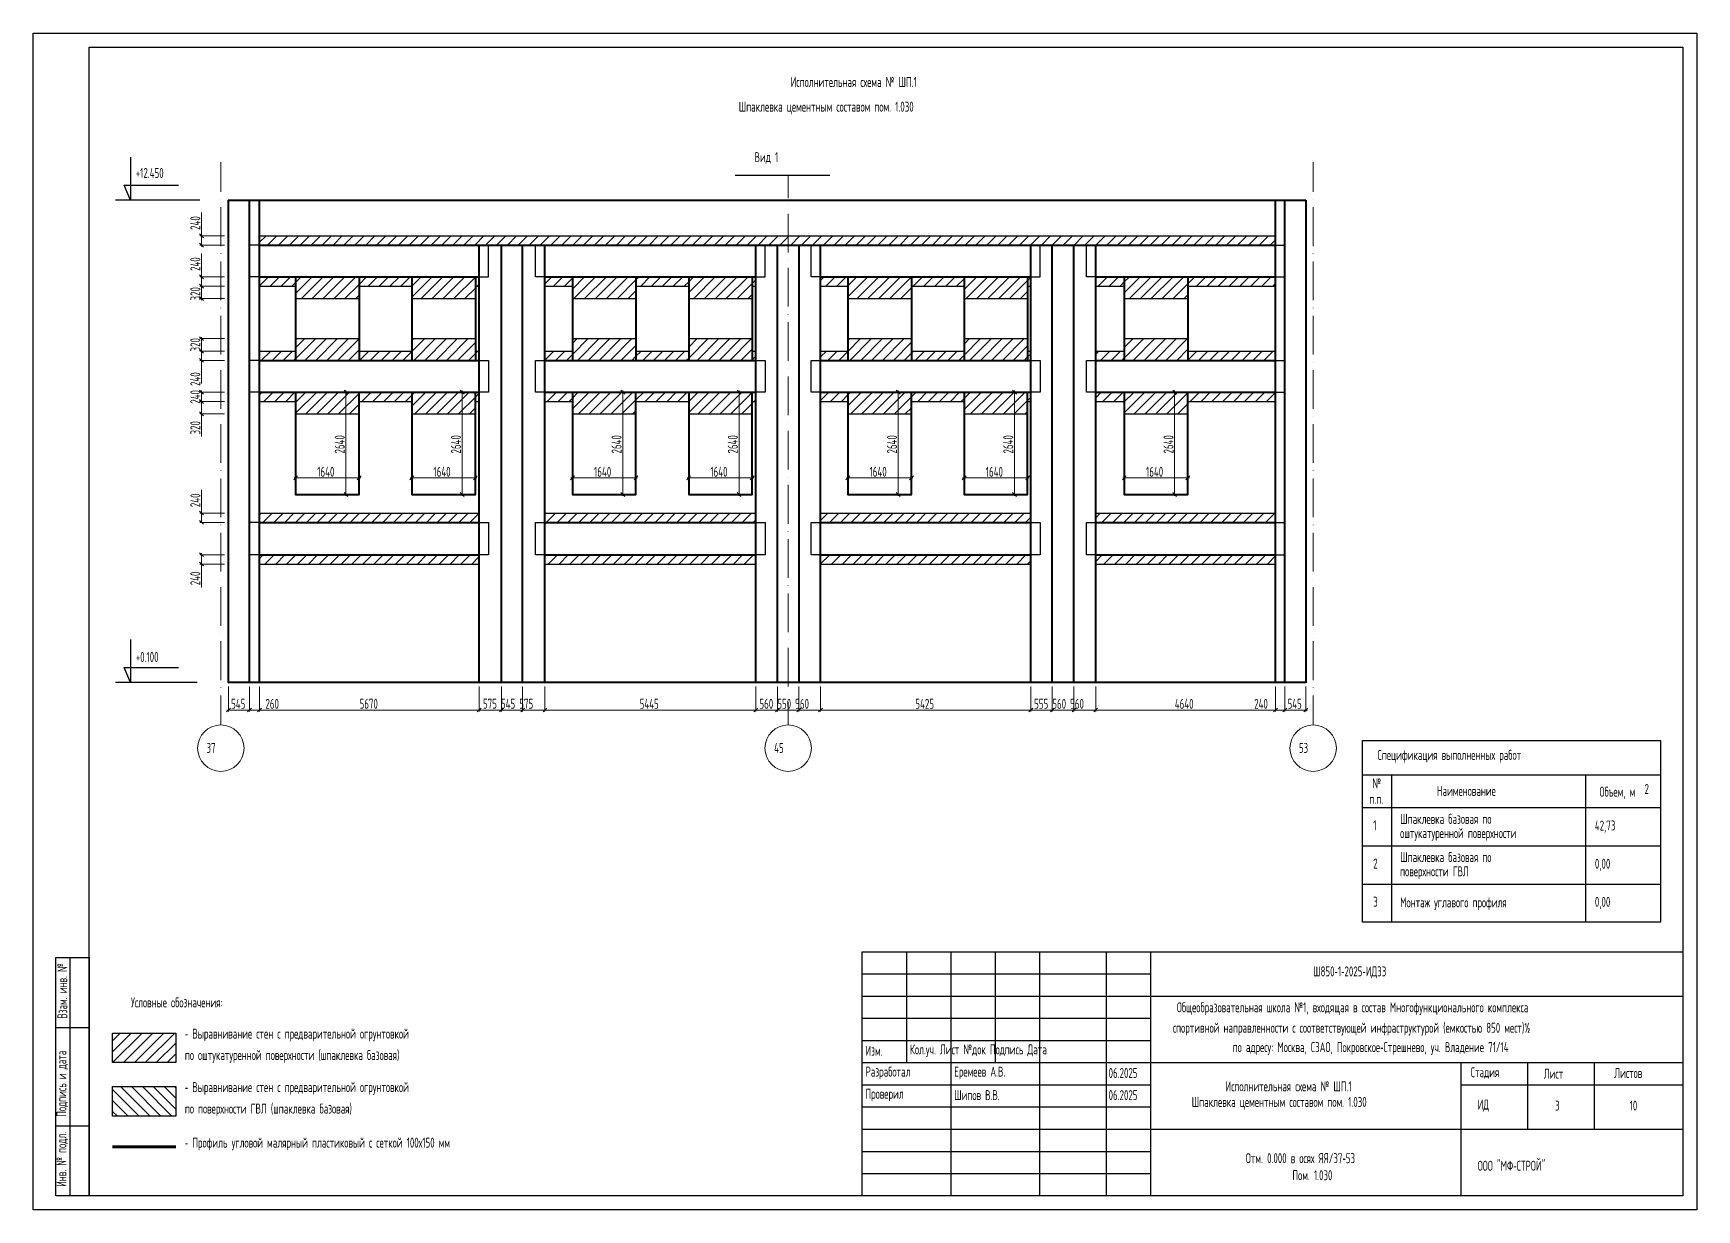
# Model space of a CAD drawing. Header units: millimetres. Extents: x 0 to 258, y 0 to 17.
# Drawn here: x 52.92 to 76.21, y 0.06 to 16.54 of the extents above; entities that cross this region are included whole.
import ezdxf

# ---------------------------------------------------------------- set-up
doc = ezdxf.new("R2010")
doc.units = ezdxf.units.MM
doc.layers.add('PDF _0', color=7, linetype='Continuous')
doc.layers.add('PDF _Текст', color=7, linetype='Continuous')
doc.layers.add('PDF _Оси-1', color=7, linetype='Continuous', true_color=0xaaaaaa)
doc.layers.add('PDF _Оси-3', color=7, linetype='Continuous', true_color=0x989898)
doc.styles.get("Standard").update_dxf_attribs({"font": 'ГОСТ тип А.ttf', "width": 0.8})

msp = doc.modelspace()

# ---------------------------------------------------------------- linework, layer by layer
at = {"layer": 'PDF _0', "lineweight": 25}
for points in [[(52.917, 16.536), (76.213, 16.536), (76.213, 0.064), (52.917, 0.064)], [(53.702, 16.34), (76.017, 16.34), (76.017, 0.26), (53.702, 0.26)], [(75.704, 4.09), (71.534, 4.09), (71.534, 6.635), (75.704, 6.635)], [(53.231, 3.593), (53.702, 3.593), (53.702, 0.26), (53.231, 0.26)], [(64.526, 3.676), (76.017, 3.676), (76.017, 0.26), (64.526, 0.26)], [(54.028, 2.536), (54.913, 2.536), (54.913, 2.123), (54.028, 2.123)], [(54.028, 1.787), (54.913, 1.787), (54.913, 1.374), (54.028, 1.374)]]:
    msp.add_lwpolyline(points, close=True, dxfattribs=at)
for points in [[(54.281, 14.802), (54.281, 14.199), (54.189, 14.41), (54.951, 14.41)], [(62.749, 14.549), (64.074, 14.549)], [(55.252, 14.199), (54.071, 14.199)], [(56.086, 13.57), (55.945, 13.57)], [(56.086, 13.7), (70.313, 13.7)], [(59.163, 13.125), (59.293, 13.125), (59.293, 13.57), (59.163, 13.57)], [(60.083, 13.125), (59.952, 13.125), (59.952, 13.57), (60.083, 13.57)], [(63.037, 13.125), (63.167, 13.125), (63.167, 13.57), (63.037, 13.57)], [(63.943, 13.125), (63.813, 13.125), (63.813, 13.57), (63.943, 13.57)], [(66.887, 13.125), (67.017, 13.125), (67.017, 13.57), (66.887, 13.57)], [(67.796, 13.125), (67.666, 13.125), (67.666, 13.57), (67.796, 13.57)], [(70.313, 13.57), (70.444, 13.57)], [(56.086, 13.125), (55.945, 13.125)], [(70.313, 13.125), (70.444, 13.125)], [(56.086, 12.995), (56.591, 12.995)], [(56.591, 12.821), (57.481, 12.821)], [(57.481, 12.995), (58.219, 12.995)], [(58.219, 12.821), (59.109, 12.821)], [(59.109, 12.995), (59.163, 12.995)], [(60.083, 12.995), (60.468, 12.995)], [(60.468, 12.821), (61.358, 12.821)], [(61.358, 12.995), (62.096, 12.995)], [(62.096, 12.821), (62.986, 12.821)], [(62.986, 12.995), (63.037, 12.995)], [(63.943, 12.995), (64.326, 12.995)], [(64.326, 12.821), (65.216, 12.821)], [(65.216, 12.995), (65.954, 12.995)], [(65.954, 12.821), (66.843, 12.821)], [(66.843, 12.995), (66.887, 12.995)], [(67.796, 12.995), (68.197, 12.995)], [(68.197, 12.821), (69.087, 12.821)], [(69.087, 12.995), (70.313, 12.995)], [(56.591, 12.26), (57.481, 12.26)], [(58.219, 12.26), (59.109, 12.26)], [(60.468, 12.26), (61.358, 12.26)], [(62.096, 12.26), (62.986, 12.26)], [(64.326, 12.26), (65.216, 12.26)], [(65.954, 12.26), (66.843, 12.26)], [(68.197, 12.26), (69.087, 12.26)], [(56.086, 11.956), (55.945, 11.956)], [(56.086, 12.086), (56.591, 12.086)], [(57.481, 12.086), (58.219, 12.086)], [(59.109, 12.086), (59.163, 12.086)], [(59.163, 11.956), (59.293, 11.956), (59.293, 11.511), (59.163, 11.511)], [(60.083, 11.511), (59.952, 11.511), (59.952, 11.956), (60.083, 11.956)], [(60.083, 12.086), (60.468, 12.086)], [(61.358, 12.086), (62.096, 12.086)], [(62.986, 12.086), (63.037, 12.086)], [(63.037, 11.956), (63.167, 11.956), (63.167, 11.511), (63.037, 11.511)], [(63.943, 11.511), (63.813, 11.511), (63.813, 11.956), (63.943, 11.956)], [(63.943, 12.086), (64.326, 12.086)], [(65.216, 12.086), (65.954, 12.086)], [(66.843, 12.086), (66.887, 12.086)], [(66.887, 11.956), (67.017, 11.956), (67.017, 11.511), (66.887, 11.511)], [(67.796, 11.511), (67.666, 11.511), (67.666, 11.956), (67.796, 11.956)], [(67.796, 12.086), (68.197, 12.086)], [(69.087, 12.086), (70.313, 12.086)], [(70.313, 11.956), (70.444, 11.956)], [(56.086, 11.511), (55.945, 11.511)], [(70.313, 11.511), (70.444, 11.511)], [(56.086, 11.381), (56.591, 11.381)], [(56.591, 11.207), (57.481, 11.207)], [(57.481, 11.381), (58.219, 11.381)], [(58.219, 11.207), (59.109, 11.207)], [(59.109, 11.381), (59.163, 11.381)], [(60.083, 11.381), (60.468, 11.381)], [(60.468, 11.207), (61.358, 11.207)], [(61.358, 11.381), (62.096, 11.381)], [(62.096, 11.207), (62.986, 11.207)], [(62.986, 11.381), (63.037, 11.381)], [(63.943, 11.381), (64.326, 11.381)], [(64.326, 11.207), (65.216, 11.207)], [(65.216, 11.381), (65.954, 11.381)], [(65.954, 11.207), (66.843, 11.207)], [(66.843, 11.381), (66.887, 11.381)], [(67.796, 11.381), (68.197, 11.381)], [(68.197, 11.207), (69.087, 11.207)], [(69.087, 11.381), (70.313, 11.381)], [(56.086, 9.818), (59.163, 9.818)], [(60.083, 9.818), (63.037, 9.818)], [(63.943, 9.818), (66.887, 9.818)], [(67.796, 9.818), (70.313, 9.818)], [(56.086, 9.688), (55.945, 9.688)], [(59.163, 9.688), (59.293, 9.688), (59.293, 9.235), (59.163, 9.235)], [(60.083, 9.235), (59.952, 9.235), (59.952, 9.688), (60.083, 9.688)], [(63.037, 9.688), (63.167, 9.688), (63.167, 9.235), (63.037, 9.235)], [(63.943, 9.235), (63.813, 9.235), (63.813, 9.688), (63.943, 9.688)], [(66.887, 9.688), (67.017, 9.688), (67.017, 9.235), (66.887, 9.235)], [(67.796, 9.235), (67.666, 9.235), (67.666, 9.688), (67.796, 9.688)], [(70.313, 9.688), (70.444, 9.688)], [(56.086, 9.235), (55.945, 9.235)], [(56.086, 9.104), (59.163, 9.104)], [(60.083, 9.104), (63.037, 9.104)], [(63.943, 9.104), (66.887, 9.104)], [(67.796, 9.104), (70.313, 9.104)], [(70.313, 9.235), (70.444, 9.235)], [(54.281, 8.047), (54.281, 7.444), (54.189, 7.654), (54.951, 7.654)], [(55.213, 7.444), (54.071, 7.444)], [(71.534, 6.154), (75.704, 6.154)], [(71.937, 6.154), (71.937, 4.09)], [(74.657, 6.154), (74.657, 4.09)], [(71.534, 5.694), (75.704, 5.694)], [(71.534, 5.159), (75.704, 5.159)], [(71.534, 4.624), (75.704, 4.624)], [(53.427, 3.593), (53.427, 0.26)], [(65.147, 3.676), (65.147, 2.123)], [(65.768, 3.676), (65.768, 0.26)], [(66.389, 3.676), (66.389, 2.123)], [(67.01, 3.676), (67.01, 0.26)], [(67.942, 3.676), (67.942, 0.26)], [(68.563, 3.676), (68.563, 0.26)], [(64.526, 3.366), (68.563, 3.366)], [(64.526, 3.055), (76.017, 3.055)], [(53.231, 2.613), (53.702, 2.613)], [(64.526, 2.744), (68.563, 2.744)], [(64.526, 2.434), (68.563, 2.434)], [(64.526, 2.123), (76.017, 2.123)], [(72.911, 2.123), (72.911, 0.26)], [(73.843, 2.123), (73.843, 1.192)], [(74.775, 2.123), (74.775, 1.192)], [(64.526, 1.813), (68.563, 1.813)], [(72.911, 1.813), (76.017, 1.813)], [(64.526, 1.502), (68.563, 1.502)], [(53.231, 1.24), (53.702, 1.24)], [(64.526, 1.192), (76.017, 1.192)], [(64.526, 0.881), (68.563, 0.881)], [(64.526, 0.57), (68.563, 0.57)]]:
    msp.add_lwpolyline(points, dxfattribs=at)
at = {"layer": 'PDF _0', "lineweight": 13}
for points in [[(55.274, 13.548), (55.274, 13.7), (55.274, 14.026)], [(55.301, 13.673), (55.247, 13.727)], [(55.247, 13.597), (55.301, 13.543)], [(55.595, 13.7), (55.252, 13.7)], [(55.595, 13.57), (55.252, 13.57)], [(55.274, 13.125), (55.274, 13.451)], [(55.301, 13.098), (55.247, 13.152)], [(55.595, 13.125), (55.252, 13.125)], [(55.274, 13.147), (55.274, 12.995)], [(55.247, 12.848), (55.301, 12.794)], [(55.595, 12.821), (55.252, 12.821)], [(55.274, 12.8), (55.274, 13.017)], [(55.301, 12.233), (55.247, 12.287)], [(55.595, 12.26), (55.252, 12.26)], [(55.274, 12.281), (55.274, 12.064)], [(55.247, 11.983), (55.301, 11.929)], [(55.595, 11.956), (55.252, 11.956)], [(55.274, 11.934), (55.274, 12.086)], [(55.274, 11.956), (55.274, 11.63)], [(55.301, 11.484), (55.247, 11.538)], [(55.595, 11.511), (55.252, 11.511)], [(55.274, 11.533), (55.274, 11.359)], [(57.323, 11.484), (57.269, 11.538)], [(57.427, 11.511), (57.274, 11.511)], [(57.296, 10.057), (57.296, 11.533)], [(58.951, 11.484), (58.897, 11.538)], [(59.054, 11.511), (58.902, 11.511)], [(58.924, 10.057), (58.924, 11.533)], [(61.2, 11.484), (61.146, 11.538)], [(61.303, 11.511), (61.151, 11.511)], [(61.173, 10.057), (61.173, 11.533)], [(62.828, 11.484), (62.774, 11.538)], [(62.931, 11.511), (62.779, 11.511)], [(62.801, 10.057), (62.801, 11.533)], [(65.058, 11.484), (65.004, 11.538)], [(65.161, 11.511), (65.009, 11.511)], [(65.031, 10.057), (65.031, 11.533)], [(66.686, 11.484), (66.632, 11.538)], [(66.789, 11.511), (66.637, 11.511)], [(66.659, 10.057), (66.659, 11.533)], [(68.929, 11.484), (68.875, 11.538)], [(69.033, 11.511), (68.881, 11.511)], [(68.902, 10.057), (68.902, 11.533)], [(55.247, 11.234), (55.301, 11.18)], [(55.595, 11.207), (55.252, 11.207)], [(55.274, 11.185), (55.274, 11.381)], [(55.274, 11.207), (55.274, 10.891)], [(56.618, 10.337), (56.564, 10.282)], [(56.569, 10.309), (57.503, 10.309)], [(56.591, 10.133), (56.591, 10.331)], [(57.454, 10.282), (57.508, 10.337)], [(57.481, 10.133), (57.481, 10.331)], [(58.246, 10.337), (58.192, 10.282)], [(58.197, 10.309), (59.13, 10.309)], [(58.219, 10.133), (58.219, 10.331)], [(59.082, 10.282), (59.136, 10.337)], [(59.109, 10.133), (59.109, 10.331)], [(60.495, 10.337), (60.441, 10.282)], [(60.446, 10.309), (61.379, 10.309)], [(60.468, 10.133), (60.468, 10.331)], [(61.331, 10.282), (61.385, 10.337)], [(61.358, 10.133), (61.358, 10.331)], [(62.123, 10.337), (62.069, 10.282)], [(62.074, 10.309), (63.007, 10.309)], [(62.096, 10.133), (62.096, 10.331)], [(62.958, 10.282), (63.013, 10.337)], [(62.986, 10.133), (62.986, 10.331)], [(64.353, 10.337), (64.299, 10.282)], [(64.304, 10.309), (65.237, 10.309)], [(64.326, 10.133), (64.326, 10.331)], [(65.189, 10.282), (65.243, 10.337)], [(65.216, 10.133), (65.216, 10.331)], [(65.981, 10.337), (65.926, 10.282)], [(65.932, 10.309), (66.865, 10.309)], [(65.954, 10.133), (65.954, 10.331)], [(66.816, 10.282), (66.871, 10.337)], [(66.843, 10.133), (66.843, 10.331)], [(68.224, 10.337), (68.17, 10.282)], [(68.176, 10.309), (69.109, 10.309)], [(68.197, 10.133), (68.197, 10.331)], [(69.06, 10.282), (69.114, 10.337)], [(69.087, 10.133), (69.087, 10.331)], [(55.274, 9.818), (55.274, 10.144)], [(57.269, 10.106), (57.323, 10.051)], [(57.427, 10.078), (57.274, 10.078)], [(58.897, 10.106), (58.951, 10.051)], [(59.054, 10.078), (58.902, 10.078)], [(61.146, 10.106), (61.2, 10.051)], [(61.303, 10.078), (61.151, 10.078)], [(62.774, 10.106), (62.828, 10.051)], [(62.931, 10.078), (62.779, 10.078)], [(65.004, 10.106), (65.058, 10.051)], [(65.161, 10.078), (65.009, 10.078)], [(66.632, 10.106), (66.686, 10.051)], [(66.789, 10.078), (66.637, 10.078)], [(68.875, 10.106), (68.929, 10.051)], [(69.033, 10.078), (68.881, 10.078)], [(55.301, 9.791), (55.247, 9.845)], [(55.595, 9.818), (55.252, 9.818)], [(55.274, 9.84), (55.274, 9.688)], [(55.247, 9.715), (55.301, 9.661)], [(55.595, 9.688), (55.252, 9.688)], [(55.301, 9.208), (55.247, 9.262)], [(55.247, 9.132), (55.301, 9.077)], [(55.595, 9.235), (55.252, 9.235)], [(55.595, 9.104), (55.252, 9.104)], [(55.274, 9.256), (55.274, 9.104), (55.274, 8.778)], [(55.65, 7.39), (55.65, 7.038)], [(70.739, 7.39), (70.739, 7.038)], [(55.677, 7.087), (55.622, 7.033)], [(55.628, 7.06), (55.967, 7.06)], [(55.924, 7.06), (56.086, 7.06), (56.402, 7.06)], [(56.065, 7.06), (59.185, 7.06)], [(59.141, 7.06), (59.497, 7.06)], [(59.453, 7.06), (59.792, 7.06)], [(59.749, 7.06), (60.104, 7.06)], [(60.061, 7.06), (63.059, 7.06)], [(63.015, 7.06), (63.363, 7.06)], [(63.319, 7.06), (63.661, 7.06)], [(63.618, 7.06), (63.965, 7.06)], [(63.922, 7.06), (66.909, 7.06)], [(66.865, 7.06), (67.21, 7.06)], [(67.166, 7.06), (67.514, 7.06)], [(67.47, 7.06), (67.817, 7.06)], [(67.774, 7.06), (70.335, 7.06)], [(70.313, 7.06), (69.987, 7.06)], [(70.292, 7.06), (70.444, 7.06)], [(70.422, 7.06), (70.761, 7.06)], [(70.712, 7.033), (70.767, 7.087)]]:
    msp.add_lwpolyline(points, dxfattribs=at)
at = {"layer": 'PDF _0', "lineweight": 40}
msp.add_lwpolyline([(70.739, 14.199), (70.739, 7.444), (55.65, 7.444), (55.65, 14.199)], close=True, dxfattribs=at)
for points in [[(55.945, 7.444), (55.945, 14.199)], [(56.086, 7.444), (56.086, 14.199)], [(70.313, 7.444), (70.313, 14.199)], [(70.444, 7.444), (70.444, 14.199)], [(56.086, 13.57), (70.313, 13.57)], [(59.163, 7.444), (59.163, 13.57)], [(59.475, 7.444), (59.475, 13.57)], [(59.771, 7.444), (59.771, 13.57)], [(60.083, 7.444), (60.083, 13.57)], [(63.037, 7.444), (63.037, 13.57)], [(63.639, 13.57), (63.639, 7.444), (63.341, 7.444), (63.341, 13.57)], [(63.943, 7.444), (63.943, 13.57)], [(66.887, 7.444), (66.887, 13.57)], [(67.188, 7.444), (67.188, 13.57)], [(67.492, 7.444), (67.492, 13.57)], [(67.796, 7.444), (67.796, 13.57)], [(56.086, 13.125), (59.163, 13.125)], [(56.591, 13.125), (56.591, 11.956)], [(57.481, 13.125), (57.481, 11.956)], [(58.219, 13.125), (58.219, 11.956)], [(59.109, 13.125), (59.109, 11.956)], [(60.083, 13.125), (63.037, 13.125)], [(60.468, 13.125), (60.468, 11.956)], [(61.358, 13.125), (61.358, 11.956)], [(62.096, 13.125), (62.096, 11.956)], [(62.986, 13.125), (62.986, 11.956)], [(63.943, 13.125), (66.887, 13.125)], [(64.326, 13.125), (64.326, 11.956)], [(65.216, 13.125), (65.216, 11.956)], [(65.954, 13.125), (65.954, 11.956)], [(66.843, 13.125), (66.843, 11.956)], [(67.796, 13.125), (70.313, 13.125)], [(68.197, 13.125), (68.197, 11.956)], [(69.087, 13.125), (69.087, 11.956)], [(56.086, 11.956), (59.163, 11.956)], [(60.083, 11.956), (63.037, 11.956)], [(63.943, 11.956), (66.887, 11.956)], [(67.796, 11.956), (70.313, 11.956)], [(56.086, 11.511), (59.163, 11.511)], [(56.591, 11.511), (56.591, 10.078), (57.481, 10.078), (57.481, 11.511)], [(58.219, 11.511), (58.219, 10.078), (59.109, 10.078), (59.109, 11.511)], [(60.083, 11.511), (63.037, 11.511)], [(60.468, 11.511), (60.468, 10.078), (61.358, 10.078), (61.358, 11.511)], [(62.096, 11.511), (62.096, 10.078), (62.986, 10.078), (62.986, 11.511)], [(63.943, 11.511), (66.887, 11.511)], [(64.326, 11.511), (64.326, 10.078), (65.216, 10.078), (65.216, 11.511)], [(65.954, 11.511), (65.954, 10.078), (66.843, 10.078), (66.843, 11.511)], [(67.796, 11.511), (70.313, 11.511)], [(68.197, 11.511), (68.197, 10.078), (69.087, 10.078), (69.087, 11.511)], [(56.086, 9.688), (59.163, 9.688)], [(60.083, 9.688), (63.037, 9.688)], [(63.943, 9.688), (66.887, 9.688)], [(67.796, 9.688), (70.313, 9.688)], [(56.086, 9.235), (59.163, 9.235)], [(60.083, 9.235), (63.037, 9.235)], [(63.943, 9.235), (66.887, 9.235)], [(67.796, 9.235), (70.313, 9.235)]]:
    msp.add_lwpolyline(points, dxfattribs=at)
at = {"layer": 'PDF _0', "color": 92, "lineweight": 30, "true_color": 0x00dd00}
for points in [[(56.086, 13.61), (56.177, 13.7)], [(56.199, 13.57), (56.33, 13.7)], [(56.352, 13.57), (56.482, 13.7)], [(56.505, 13.57), (56.635, 13.7)], [(56.657, 13.57), (56.788, 13.7)], [(56.81, 13.57), (56.94, 13.7)], [(56.963, 13.57), (57.093, 13.7)], [(57.115, 13.57), (57.245, 13.7)], [(57.268, 13.57), (57.398, 13.7)], [(57.42, 13.57), (57.551, 13.7)], [(57.573, 13.57), (57.703, 13.7)], [(57.726, 13.57), (57.856, 13.7)], [(57.878, 13.57), (58.008, 13.7)], [(58.031, 13.57), (58.161, 13.7)], [(58.183, 13.57), (58.314, 13.7)], [(58.336, 13.57), (58.466, 13.7)], [(58.489, 13.57), (58.619, 13.7)], [(58.641, 13.57), (58.771, 13.7)], [(58.794, 13.57), (58.924, 13.7)], [(58.946, 13.57), (59.077, 13.7)], [(59.099, 13.57), (59.229, 13.7)], [(59.252, 13.57), (59.382, 13.7)], [(59.404, 13.57), (59.535, 13.7)], [(59.557, 13.57), (59.687, 13.7)], [(59.71, 13.57), (59.84, 13.7)], [(59.862, 13.57), (59.992, 13.7)], [(60.015, 13.57), (60.145, 13.7)], [(60.167, 13.57), (60.298, 13.7)], [(60.32, 13.57), (60.45, 13.7)], [(60.473, 13.57), (60.603, 13.7)], [(60.625, 13.57), (60.755, 13.7)], [(60.778, 13.57), (60.908, 13.7)], [(60.93, 13.57), (61.061, 13.7)], [(61.083, 13.57), (61.213, 13.7)], [(61.236, 13.57), (61.366, 13.7)], [(61.388, 13.57), (61.518, 13.7)], [(61.541, 13.57), (61.671, 13.7)], [(61.693, 13.57), (61.824, 13.7)], [(61.846, 13.57), (61.976, 13.7)], [(61.999, 13.57), (62.129, 13.7)], [(62.151, 13.57), (62.281, 13.7)], [(62.304, 13.57), (62.434, 13.7)], [(62.456, 13.57), (62.587, 13.7)], [(62.609, 13.57), (62.739, 13.7)], [(62.762, 13.57), (62.892, 13.7)], [(62.914, 13.57), (63.045, 13.7)], [(63.067, 13.57), (63.197, 13.7)], [(63.22, 13.57), (63.35, 13.7)], [(63.372, 13.57), (63.489, 13.687), (63.502, 13.7)], [(63.525, 13.57), (63.655, 13.7)], [(63.677, 13.57), (63.808, 13.7)], [(63.83, 13.57), (63.96, 13.7)], [(63.983, 13.57), (64.113, 13.7)], [(64.135, 13.57), (64.265, 13.7)], [(64.288, 13.57), (64.418, 13.7)], [(64.44, 13.57), (64.571, 13.7)], [(64.593, 13.57), (64.723, 13.7)], [(64.746, 13.57), (64.876, 13.7)], [(64.898, 13.57), (65.028, 13.7)], [(65.051, 13.57), (65.181, 13.7)], [(65.203, 13.57), (65.334, 13.7)], [(65.356, 13.57), (65.486, 13.7)], [(65.509, 13.57), (65.639, 13.7)], [(65.661, 13.57), (65.792, 13.7)], [(65.814, 13.57), (65.944, 13.7)], [(65.967, 13.57), (66.097, 13.7)], [(66.119, 13.57), (66.249, 13.7)], [(66.272, 13.57), (66.402, 13.7)], [(66.424, 13.57), (66.555, 13.7)], [(66.577, 13.57), (66.707, 13.7)], [(66.73, 13.57), (66.86, 13.7)], [(66.882, 13.57), (67.012, 13.7)], [(67.035, 13.57), (67.165, 13.7)], [(67.187, 13.57), (67.318, 13.7)], [(67.34, 13.57), (67.47, 13.7)], [(67.493, 13.57), (67.623, 13.7)], [(67.645, 13.57), (67.775, 13.7)], [(67.798, 13.57), (67.928, 13.7)], [(67.95, 13.57), (68.081, 13.7)], [(68.103, 13.57), (68.233, 13.7)], [(68.256, 13.57), (68.386, 13.7)], [(68.408, 13.57), (68.538, 13.7)], [(68.561, 13.57), (68.691, 13.7)], [(68.713, 13.57), (68.844, 13.7)], [(68.866, 13.57), (68.996, 13.7)], [(69.019, 13.57), (69.149, 13.7)], [(69.171, 13.57), (69.302, 13.7)], [(69.324, 13.57), (69.454, 13.7)], [(69.477, 13.57), (69.607, 13.7)], [(69.629, 13.57), (69.759, 13.7)], [(69.782, 13.57), (69.912, 13.7)], [(69.934, 13.57), (70.065, 13.7)], [(70.087, 13.57), (70.217, 13.7)], [(70.24, 13.57), (70.313, 13.644)], [(56.086, 12.999), (56.212, 13.125)], [(56.235, 12.995), (56.365, 13.125)], [(56.387, 12.995), (56.518, 13.125)], [(56.54, 12.995), (56.591, 13.046), (56.67, 13.125)], [(56.591, 12.893), (56.823, 13.125)], [(56.672, 12.821), (56.975, 13.125)], [(56.824, 12.821), (57.128, 13.125)], [(56.977, 12.821), (57.281, 13.125)], [(57.129, 12.821), (57.433, 13.125)], [(57.282, 12.821), (57.481, 13.02), (57.586, 13.125)], [(57.608, 12.995), (57.738, 13.125)], [(57.761, 12.995), (57.891, 13.125)], [(57.913, 12.995), (58.044, 13.125)], [(58.066, 12.995), (58.196, 13.125)], [(58.219, 12.995), (58.219, 12.995), (58.349, 13.125)], [(58.219, 12.842), (58.502, 13.125)], [(58.35, 12.821), (58.654, 13.125)], [(58.503, 12.821), (58.807, 13.125)], [(58.656, 12.821), (58.959, 13.125)], [(58.808, 12.821), (59.109, 13.122), (59.112, 13.125)], [(60.083, 13.028), (60.18, 13.125)], [(60.203, 12.995), (60.333, 13.125)], [(60.355, 12.995), (60.468, 13.108), (60.485, 13.125)], [(60.468, 12.955), (60.638, 13.125)], [(60.487, 12.821), (60.791, 13.125)], [(60.639, 12.821), (60.943, 13.125)], [(60.792, 12.821), (61.096, 13.125)], [(60.945, 12.821), (61.249, 13.125)], [(61.097, 12.821), (61.358, 13.082), (61.401, 13.125)], [(61.424, 12.995), (61.554, 13.125)], [(61.576, 12.995), (61.706, 13.125)], [(61.729, 12.995), (61.859, 13.125)], [(61.881, 12.995), (62.012, 13.125)], [(62.034, 12.995), (62.096, 13.057), (62.164, 13.125)], [(62.096, 12.904), (62.317, 13.125)], [(62.166, 12.821), (62.469, 13.125)], [(62.318, 12.821), (62.622, 13.125)], [(62.471, 12.821), (62.775, 13.125)], [(62.623, 12.821), (62.927, 13.125)], [(62.776, 12.821), (62.986, 13.031), (63.037, 13.082)], [(63.943, 13.073), (63.995, 13.125)], [(64.018, 12.995), (64.148, 13.125)], [(64.17, 12.995), (64.301, 13.125)], [(64.323, 12.995), (64.326, 12.998), (64.453, 13.125)], [(64.326, 12.845), (64.606, 13.125)], [(64.455, 12.821), (64.759, 13.125)], [(64.607, 12.821), (64.911, 13.125)], [(64.76, 12.821), (65.064, 13.125)], [(64.913, 12.821), (65.216, 13.124), (65.216, 13.125)], [(65.239, 12.995), (65.369, 13.125)], [(65.391, 12.995), (65.522, 13.125)], [(65.544, 12.995), (65.674, 13.125)], [(65.697, 12.995), (65.827, 13.125)], [(65.849, 12.995), (65.954, 13.099), (65.979, 13.125)], [(65.954, 12.947), (66.132, 13.125)], [(65.981, 12.821), (66.285, 13.125)], [(66.133, 12.821), (66.437, 13.125)], [(66.286, 12.821), (66.59, 13.125)], [(66.439, 12.821), (66.742, 13.125)], [(66.591, 12.821), (66.843, 13.074), (66.887, 13.117)], [(67.796, 13.11), (67.811, 13.125)], [(67.833, 12.995), (67.963, 13.125)], [(67.986, 12.995), (68.116, 13.125)], [(68.138, 12.995), (68.197, 13.054), (68.269, 13.125)], [(68.197, 12.901), (68.421, 13.125)], [(68.27, 12.821), (68.574, 13.125)], [(68.423, 12.821), (68.726, 13.125)], [(68.575, 12.821), (68.879, 13.125)], [(68.728, 12.821), (69.032, 13.125)], [(68.88, 12.821), (69.087, 13.028), (69.184, 13.125)], [(69.207, 12.995), (69.337, 13.125)], [(69.359, 12.995), (69.489, 13.125)], [(69.512, 12.995), (69.642, 13.125)], [(69.664, 12.995), (69.795, 13.125)], [(69.817, 12.995), (69.947, 13.125)], [(69.97, 12.995), (70.1, 13.125)], [(70.122, 12.995), (70.252, 13.125)], [(57.435, 12.821), (57.481, 12.867)], [(58.961, 12.821), (59.109, 12.969)], [(59.134, 12.995), (59.163, 13.023)], [(61.25, 12.821), (61.358, 12.929)], [(62.929, 12.821), (62.986, 12.878)], [(65.065, 12.821), (65.216, 12.972)], [(66.744, 12.821), (66.843, 12.921)], [(69.033, 12.821), (69.087, 12.875)], [(70.275, 12.995), (70.313, 13.033)], [(56.569, 11.956), (56.591, 11.978), (56.873, 12.26)], [(56.591, 12.13), (56.72, 12.26)], [(56.722, 11.956), (57.026, 12.26)], [(56.874, 11.956), (57.178, 12.26)], [(57.027, 11.956), (57.331, 12.26)], [(57.18, 11.956), (57.481, 12.257)], [(58.095, 11.956), (58.219, 12.079), (58.399, 12.26)], [(58.219, 12.232), (58.247, 12.26)], [(58.248, 11.956), (58.552, 12.26)], [(58.4, 11.956), (58.704, 12.26)], [(58.553, 11.956), (58.857, 12.26)], [(58.706, 11.956), (59.01, 12.26)], [(58.858, 11.956), (59.109, 12.206)], [(60.384, 11.956), (60.468, 12.039), (60.688, 12.26)], [(60.468, 12.192), (60.536, 12.26)], [(60.537, 11.956), (60.841, 12.26)], [(60.69, 11.956), (60.993, 12.26)], [(60.842, 11.956), (61.146, 12.26)], [(60.995, 11.956), (61.299, 12.26)], [(61.147, 11.956), (61.358, 12.166)], [(62.063, 11.956), (62.096, 11.988), (62.367, 12.26)], [(62.096, 12.141), (62.214, 12.26)], [(62.216, 11.956), (62.52, 12.26)], [(62.368, 11.956), (62.672, 12.26)], [(62.521, 11.956), (62.825, 12.26)], [(62.674, 11.956), (62.977, 12.26)], [(62.826, 11.956), (62.986, 12.115)], [(64.2, 11.956), (64.326, 12.082), (64.504, 12.26)], [(64.326, 12.235), (64.351, 12.26)], [(64.352, 11.956), (64.656, 12.26)], [(64.505, 11.956), (64.809, 12.26)], [(64.657, 11.956), (64.961, 12.26)], [(64.81, 11.956), (65.114, 12.26)], [(64.963, 11.956), (65.216, 12.209)], [(65.878, 11.956), (65.954, 12.031), (66.182, 12.26)], [(65.954, 12.184), (66.03, 12.26)], [(66.031, 11.956), (66.335, 12.26)], [(66.184, 11.956), (66.487, 12.26)], [(66.336, 11.956), (66.64, 12.26)], [(66.489, 11.956), (66.793, 12.26)], [(66.641, 11.956), (66.843, 12.158)], [(68.168, 11.956), (68.197, 11.986), (68.471, 12.26)], [(68.197, 12.138), (68.319, 12.26)], [(68.32, 11.956), (68.624, 12.26)], [(68.473, 11.956), (68.777, 12.26)], [(68.625, 11.956), (68.929, 12.26)], [(68.778, 11.956), (69.082, 12.26)], [(56.086, 12.083), (56.089, 12.086)], [(56.111, 11.956), (56.242, 12.086)], [(56.264, 11.956), (56.394, 12.086)], [(56.417, 11.956), (56.547, 12.086)], [(57.332, 11.956), (57.481, 12.104)], [(57.485, 11.956), (57.615, 12.086)], [(57.637, 11.956), (57.768, 12.086)], [(57.79, 11.956), (57.92, 12.086)], [(57.943, 11.956), (58.073, 12.086)], [(59.011, 11.956), (59.109, 12.054), (59.141, 12.086)], [(60.083, 11.959), (60.209, 12.086)], [(60.232, 11.956), (60.362, 12.086)], [(61.3, 11.956), (61.358, 12.013), (61.43, 12.086)], [(61.453, 11.956), (61.583, 12.086)], [(61.605, 11.956), (61.736, 12.086)], [(61.758, 11.956), (61.888, 12.086)], [(61.911, 11.956), (62.041, 12.086)], [(62.979, 11.956), (62.986, 11.963), (63.037, 12.014)], [(63.943, 12.005), (64.025, 12.086)], [(64.047, 11.956), (64.177, 12.086)], [(65.115, 11.956), (65.216, 12.056), (65.246, 12.086)], [(65.268, 11.956), (65.398, 12.086)], [(65.421, 11.956), (65.551, 12.086)], [(65.573, 11.956), (65.703, 12.086)], [(65.726, 11.956), (65.856, 12.086)], [(66.794, 11.956), (66.843, 12.005), (66.887, 12.049)], [(67.796, 12.042), (67.84, 12.086)], [(67.862, 11.956), (67.993, 12.086)], [(68.015, 11.956), (68.145, 12.086)], [(68.931, 11.956), (69.087, 12.112)], [(69.083, 11.956), (69.087, 11.96), (69.213, 12.086)], [(69.236, 11.956), (69.366, 12.086)], [(69.388, 11.956), (69.519, 12.086)], [(69.541, 11.956), (69.671, 12.086)], [(69.694, 11.956), (69.824, 12.086)], [(69.846, 11.956), (69.976, 12.086)], [(69.999, 11.956), (70.129, 12.086)], [(70.151, 11.956), (70.282, 12.086)], [(70.304, 11.956), (70.313, 11.965)], [(56.086, 11.473), (56.124, 11.511)], [(56.147, 11.381), (56.277, 11.511)], [(56.299, 11.381), (56.429, 11.511)], [(56.452, 11.381), (56.582, 11.511)], [(56.591, 11.367), (56.735, 11.511)], [(56.591, 11.215), (56.887, 11.511)], [(56.736, 11.207), (57.04, 11.511)], [(56.889, 11.207), (57.193, 11.511)], [(57.041, 11.207), (57.345, 11.511)], [(57.194, 11.207), (57.481, 11.494), (57.498, 11.511)], [(57.52, 11.381), (57.65, 11.511)], [(57.673, 11.381), (57.803, 11.511)], [(57.825, 11.381), (57.956, 11.511)], [(57.978, 11.381), (58.108, 11.511)], [(58.131, 11.381), (58.219, 11.469), (58.261, 11.511)], [(58.219, 11.316), (58.413, 11.511)], [(58.262, 11.207), (58.566, 11.511)], [(58.415, 11.207), (58.719, 11.511)], [(58.567, 11.207), (58.871, 11.511)], [(58.72, 11.207), (59.024, 11.511)], [(58.873, 11.207), (59.109, 11.443), (59.163, 11.497)], [(60.083, 11.501), (60.092, 11.511)], [(60.114, 11.381), (60.245, 11.511)], [(60.267, 11.381), (60.397, 11.511)], [(60.42, 11.381), (60.468, 11.429), (60.55, 11.511)], [(60.468, 11.276), (60.703, 11.511)], [(60.551, 11.207), (60.855, 11.511)], [(60.704, 11.207), (61.008, 11.511)], [(60.856, 11.207), (61.16, 11.511)], [(61.009, 11.207), (61.313, 11.511)], [(61.162, 11.207), (61.358, 11.403), (61.466, 11.511)], [(61.488, 11.381), (61.618, 11.511)], [(61.641, 11.381), (61.771, 11.511)], [(61.793, 11.381), (61.923, 11.511)], [(61.946, 11.381), (62.076, 11.511)], [(62.096, 11.378), (62.229, 11.511)], [(62.096, 11.225), (62.381, 11.511)], [(62.23, 11.207), (62.534, 11.511)], [(62.383, 11.207), (62.686, 11.511)], [(62.535, 11.207), (62.839, 11.511)], [(62.688, 11.207), (62.986, 11.505), (62.992, 11.511)], [(63.943, 11.394), (64.06, 11.511)], [(64.082, 11.381), (64.213, 11.511)], [(64.235, 11.381), (64.326, 11.472), (64.365, 11.511)], [(64.326, 11.319), (64.518, 11.511)], [(64.367, 11.207), (64.67, 11.511)], [(64.519, 11.207), (64.823, 11.511)], [(64.672, 11.207), (64.976, 11.511)], [(64.824, 11.207), (65.128, 11.511)], [(64.977, 11.207), (65.216, 11.446), (65.281, 11.511)], [(65.303, 11.381), (65.433, 11.511)], [(65.456, 11.381), (65.586, 11.511)], [(65.608, 11.381), (65.739, 11.511)], [(65.761, 11.381), (65.891, 11.511)], [(65.914, 11.381), (65.954, 11.421), (66.044, 11.511)], [(65.954, 11.268), (66.196, 11.511)], [(66.045, 11.207), (66.349, 11.511)], [(66.198, 11.207), (66.502, 11.511)], [(66.35, 11.207), (66.654, 11.511)], [(66.503, 11.207), (66.807, 11.511)], [(66.656, 11.207), (66.843, 11.395), (66.887, 11.438)], [(67.796, 11.431), (67.875, 11.511)], [(67.898, 11.381), (68.028, 11.511)], [(68.05, 11.381), (68.18, 11.511)], [(68.197, 11.375), (68.333, 11.511)], [(68.197, 11.223), (68.486, 11.511)], [(68.334, 11.207), (68.638, 11.511)], [(68.487, 11.207), (68.791, 11.511)], [(68.64, 11.207), (68.943, 11.511)], [(68.792, 11.207), (69.087, 11.502), (69.096, 11.511)], [(69.118, 11.381), (69.249, 11.511)], [(69.271, 11.381), (69.401, 11.511)], [(69.424, 11.381), (69.554, 11.511)], [(69.576, 11.381), (69.707, 11.511)], [(69.729, 11.381), (69.859, 11.511)], [(69.881, 11.381), (70.012, 11.511)], [(70.034, 11.381), (70.164, 11.511)], [(70.187, 11.381), (70.313, 11.507)], [(57.346, 11.207), (57.481, 11.341)], [(59.025, 11.207), (59.109, 11.29)], [(61.314, 11.207), (61.358, 11.25)], [(62.84, 11.207), (62.986, 11.352)], [(63.014, 11.381), (63.037, 11.404)], [(65.13, 11.207), (65.216, 11.293)], [(66.808, 11.207), (66.843, 11.242)], [(68.945, 11.207), (69.087, 11.349)], [(56.086, 9.794), (56.11, 9.818)], [(56.132, 9.688), (56.263, 9.818)], [(56.285, 9.688), (56.415, 9.818)], [(56.438, 9.688), (56.568, 9.818)], [(56.59, 9.688), (56.72, 9.818)], [(56.743, 9.688), (56.873, 9.818)], [(56.895, 9.688), (57.026, 9.818)], [(57.048, 9.688), (57.178, 9.818)], [(57.201, 9.688), (57.331, 9.818)], [(57.353, 9.688), (57.484, 9.818)], [(57.506, 9.688), (57.636, 9.818)], [(57.658, 9.688), (57.789, 9.818)], [(57.811, 9.688), (57.941, 9.818)], [(57.964, 9.688), (58.094, 9.818)], [(58.116, 9.688), (58.247, 9.818)], [(58.269, 9.688), (58.399, 9.818)], [(58.422, 9.688), (58.552, 9.818)], [(58.574, 9.688), (58.704, 9.818)], [(58.727, 9.688), (58.857, 9.818)], [(58.879, 9.688), (59.01, 9.818)], [(59.032, 9.688), (59.162, 9.818)], [(60.1, 9.688), (60.23, 9.818)], [(60.253, 9.688), (60.383, 9.818)], [(60.405, 9.688), (60.536, 9.818)], [(60.558, 9.688), (60.688, 9.818)], [(60.711, 9.688), (60.841, 9.818)], [(60.863, 9.688), (60.994, 9.818)], [(61.016, 9.688), (61.146, 9.818)], [(61.169, 9.688), (61.299, 9.818)], [(61.321, 9.688), (61.451, 9.818)], [(61.474, 9.688), (61.604, 9.818)], [(61.626, 9.688), (61.757, 9.818)], [(61.779, 9.688), (61.909, 9.818)], [(61.932, 9.688), (62.062, 9.818)], [(62.084, 9.688), (62.214, 9.818)], [(62.237, 9.688), (62.367, 9.818)], [(62.389, 9.688), (62.52, 9.818)], [(62.542, 9.688), (62.672, 9.818)], [(62.695, 9.688), (62.825, 9.818)], [(62.847, 9.688), (62.977, 9.818)], [(63.943, 9.715), (64.046, 9.818)], [(64.068, 9.688), (64.198, 9.818)], [(64.221, 9.688), (64.351, 9.818)], [(64.373, 9.688), (64.504, 9.818)], [(64.526, 9.688), (64.656, 9.818)], [(64.679, 9.688), (64.809, 9.818)], [(64.831, 9.688), (64.961, 9.818)], [(64.984, 9.688), (65.114, 9.818)], [(65.136, 9.688), (65.267, 9.818)], [(65.289, 9.688), (65.419, 9.818)], [(65.442, 9.688), (65.572, 9.818)], [(65.594, 9.688), (65.724, 9.818)], [(65.747, 9.688), (65.877, 9.818)], [(65.899, 9.688), (66.03, 9.818)], [(66.052, 9.688), (66.182, 9.818)], [(66.205, 9.688), (66.335, 9.818)], [(66.357, 9.688), (66.487, 9.818)], [(66.51, 9.688), (66.64, 9.818)], [(66.662, 9.688), (66.793, 9.818)], [(67.796, 9.753), (67.861, 9.818)], [(67.883, 9.688), (68.014, 9.818)], [(68.036, 9.688), (68.166, 9.818)], [(68.189, 9.688), (68.319, 9.818)], [(68.341, 9.688), (68.471, 9.818)], [(68.494, 9.688), (68.624, 9.818)], [(68.646, 9.688), (68.777, 9.818)], [(68.799, 9.688), (68.929, 9.818)], [(68.952, 9.688), (69.082, 9.818)], [(69.104, 9.688), (69.234, 9.818)], [(69.257, 9.688), (69.387, 9.818)], [(69.409, 9.688), (69.54, 9.818)], [(69.562, 9.688), (69.692, 9.818)], [(69.715, 9.688), (69.845, 9.818)], [(69.867, 9.688), (69.998, 9.818)], [(70.02, 9.688), (70.15, 9.818)], [(70.172, 9.688), (70.303, 9.818)], [(63, 9.688), (63.037, 9.725)], [(66.815, 9.688), (66.887, 9.76)], [(56.086, 9.184), (56.137, 9.235)], [(56.16, 9.104), (56.29, 9.235)], [(56.312, 9.104), (56.442, 9.235)], [(56.465, 9.104), (56.595, 9.235)], [(56.617, 9.104), (56.748, 9.235)], [(56.77, 9.104), (56.9, 9.235)], [(56.923, 9.104), (57.053, 9.235)], [(57.075, 9.104), (57.205, 9.235)], [(57.228, 9.104), (57.358, 9.235)], [(57.38, 9.104), (57.511, 9.235)], [(57.533, 9.104), (57.663, 9.235)], [(57.686, 9.104), (57.816, 9.235)], [(57.838, 9.104), (57.968, 9.235)], [(57.991, 9.104), (58.121, 9.235)], [(58.143, 9.104), (58.274, 9.235)], [(58.296, 9.104), (58.426, 9.235)], [(58.449, 9.104), (58.579, 9.235)], [(58.601, 9.104), (58.732, 9.235)], [(58.754, 9.104), (58.884, 9.235)], [(58.907, 9.104), (59.037, 9.235)], [(59.059, 9.104), (59.163, 9.208)], [(60.083, 9.212), (60.105, 9.235)], [(60.127, 9.104), (60.258, 9.235)], [(60.28, 9.104), (60.41, 9.235)], [(60.433, 9.104), (60.563, 9.235)], [(60.585, 9.104), (60.715, 9.235)], [(60.738, 9.104), (60.868, 9.235)], [(60.89, 9.104), (61.021, 9.235)], [(61.043, 9.104), (61.173, 9.235)], [(61.196, 9.104), (61.326, 9.235)], [(61.348, 9.104), (61.478, 9.235)], [(61.501, 9.104), (61.631, 9.235)], [(61.653, 9.104), (61.784, 9.235)], [(61.806, 9.104), (61.936, 9.235)], [(61.959, 9.104), (62.089, 9.235)], [(62.111, 9.104), (62.242, 9.235)], [(62.264, 9.104), (62.394, 9.235)], [(62.417, 9.104), (62.547, 9.235)], [(62.569, 9.104), (62.699, 9.235)], [(62.722, 9.104), (62.852, 9.235)], [(62.874, 9.104), (63.005, 9.235)], [(63.027, 9.104), (63.037, 9.115)], [(63.943, 9.105), (64.073, 9.235)], [(64.095, 9.104), (64.225, 9.235)], [(64.248, 9.104), (64.378, 9.235)], [(64.4, 9.104), (64.531, 9.235)], [(64.553, 9.104), (64.683, 9.235)], [(64.706, 9.104), (64.836, 9.235)], [(64.858, 9.104), (64.989, 9.235)], [(65.011, 9.104), (65.141, 9.235)], [(65.164, 9.104), (65.294, 9.235)], [(65.316, 9.104), (65.446, 9.235)], [(65.469, 9.104), (65.599, 9.235)], [(65.621, 9.104), (65.752, 9.235)], [(65.774, 9.104), (65.904, 9.235)], [(65.927, 9.104), (66.057, 9.235)], [(66.079, 9.104), (66.209, 9.235)], [(66.232, 9.104), (66.362, 9.235)], [(66.384, 9.104), (66.515, 9.235)], [(66.537, 9.104), (66.667, 9.235)], [(66.69, 9.104), (66.82, 9.235)], [(66.842, 9.104), (66.887, 9.149)], [(67.796, 9.142), (67.888, 9.235)], [(67.91, 9.104), (68.041, 9.235)], [(68.063, 9.104), (68.193, 9.235)], [(68.216, 9.104), (68.346, 9.235)], [(68.368, 9.104), (68.499, 9.235)], [(68.521, 9.104), (68.651, 9.235)], [(68.674, 9.104), (68.804, 9.235)], [(68.826, 9.104), (68.956, 9.235)], [(68.979, 9.104), (69.109, 9.235)], [(69.131, 9.104), (69.262, 9.235)], [(69.284, 9.104), (69.414, 9.235)], [(69.437, 9.104), (69.567, 9.235)], [(69.589, 9.104), (69.719, 9.235)], [(69.742, 9.104), (69.872, 9.235)], [(69.894, 9.104), (70.025, 9.235)], [(70.047, 9.104), (70.177, 9.235)], [(70.2, 9.104), (70.313, 9.218)], [(54.028, 2.428), (54.136, 2.536)], [(54.028, 2.276), (54.288, 2.536)], [(54.028, 2.123), (54.441, 2.536)], [(54.181, 2.123), (54.593, 2.536)], [(54.333, 2.123), (54.746, 2.536)], [(54.486, 2.123), (54.899, 2.536)], [(54.638, 2.123), (54.913, 2.398)], [(54.791, 2.123), (54.913, 2.245)]]:
    msp.add_lwpolyline(points, dxfattribs=at)
at = {"layer": 'PDF _0', "lineweight": 13}
for points in [[(55.301, 12.968), (55.247, 13.022)], [(55.252, 12.995), (55.595, 12.995)], [(55.247, 12.113), (55.301, 12.059)], [(55.252, 12.086), (55.595, 12.086)], [(55.301, 11.354), (55.247, 11.408)], [(55.252, 11.381), (55.595, 11.381)], [(55.945, 7.038), (55.945, 7.39)], [(56.086, 7.038), (56.086, 7.39)], [(59.163, 7.038), (59.163, 7.39)], [(59.475, 7.038), (59.475, 7.39)], [(59.771, 7.038), (59.771, 7.39)], [(60.083, 7.038), (60.083, 7.39)], [(63.037, 7.038), (63.037, 7.39)], [(63.341, 7.038), (63.341, 7.39)], [(63.639, 7.038), (63.639, 7.39)], [(63.943, 7.038), (63.943, 7.39)], [(66.887, 7.038), (66.887, 7.39)], [(67.188, 7.038), (67.188, 7.39)], [(67.492, 7.038), (67.492, 7.39)], [(67.796, 7.038), (67.796, 7.39)], [(70.313, 7.038), (70.313, 7.39)], [(70.444, 7.038), (70.444, 7.39)], [(55.918, 7.033), (55.972, 7.087)], [(56.059, 7.033), (56.113, 7.087)], [(59.136, 7.033), (59.19, 7.087)], [(59.448, 7.033), (59.502, 7.087)], [(59.744, 7.033), (59.798, 7.087)], [(60.056, 7.033), (60.11, 7.087)], [(63.01, 7.033), (63.064, 7.087)], [(63.314, 7.033), (63.368, 7.087)], [(63.612, 7.033), (63.667, 7.087)], [(63.916, 7.033), (63.97, 7.087)], [(66.86, 7.033), (66.914, 7.087)], [(67.161, 7.033), (67.215, 7.087)], [(67.465, 7.033), (67.519, 7.087)], [(67.769, 7.033), (67.823, 7.087)], [(70.286, 7.033), (70.341, 7.087)], [(70.417, 7.033), (70.471, 7.087)]]:
    msp.add_lwpolyline(points, close=True, dxfattribs=at)
at = {"layer": 'PDF _0', "color": 5, "lineweight": 30}
for points in [[(54.4, 1.374), (54.028, 1.747)], [(54.553, 1.374), (54.14, 1.787)], [(54.705, 1.374), (54.292, 1.787)], [(54.858, 1.374), (54.445, 1.787)], [(54.913, 1.472), (54.598, 1.787)], [(54.913, 1.624), (54.75, 1.787)], [(54.913, 1.777), (54.903, 1.787)], [(54.247, 1.374), (54.028, 1.594)], [(54.095, 1.374), (54.028, 1.441)]]:
    msp.add_lwpolyline(points, dxfattribs=at)
at = {"layer": 'PDF _0', "color": 1, "lineweight": 100}
msp.add_lwpolyline([(54.913, 0.942), (54.028, 0.942)], dxfattribs=at)
at = {"layer": 'PDF _Оси-1', "lineweight": 20}
for centre in [(55.544, 6.526), (63.489, 6.526), (70.842, 6.526)]:
    msp.add_circle(centre, 0.326, dxfattribs=at)
at = {"layer": 'PDF _Оси-3', "lineweight": 9}
for points in [[(55.544, 14.729), (55.544, 14.317)], [(70.842, 14.729), (70.842, 14.317)], [(63.489, 14.549), (63.489, 14.227)], [(55.544, 14.1), (55.544, 13.557)], [(63.489, 14.01), (63.489, 13.467)], [(70.842, 14.1), (70.842, 13.557)], [(55.544, 13.34), (55.544, 12.798)], [(70.842, 13.34), (70.842, 12.798)], [(63.489, 13.25), (63.489, 12.708)], [(55.544, 12.581), (55.544, 12.038)], [(70.842, 12.581), (70.842, 12.038)], [(63.489, 12.491), (63.489, 11.948)], [(55.544, 11.821), (55.544, 11.278)], [(63.489, 11.731), (63.489, 11.188)], [(70.842, 11.821), (70.842, 11.278)], [(55.544, 11.061), (55.544, 10.519)], [(63.489, 10.971), (63.489, 10.429)], [(70.842, 11.061), (70.842, 10.519)], [(55.544, 10.302), (55.544, 9.759)], [(70.842, 10.302), (70.842, 9.759)], [(63.489, 10.212), (63.489, 9.669)], [(55.544, 9.542), (55.544, 8.999)], [(63.489, 9.452), (63.489, 8.91)], [(70.842, 9.542), (70.842, 8.999)], [(55.544, 8.782), (55.544, 8.24)], [(63.489, 8.693), (63.489, 8.15)], [(70.842, 8.782), (70.842, 8.24)], [(55.544, 8.023), (55.544, 7.48)], [(63.489, 7.933), (63.489, 7.39)], [(70.842, 8.023), (70.842, 7.48)], [(55.544, 7.263), (55.544, 6.851)], [(70.842, 7.263), (70.842, 6.851)], [(63.489, 7.173), (63.489, 6.851)]]:
    msp.add_lwpolyline(points, dxfattribs=at)
at = {"layer": 'PDF _Оси-3', "lineweight": 5}
for points in [[(55.544, 14.208), (55.546, 14.208), (55.546, 14.21), (55.544, 14.21)], [(63.489, 14.119), (63.491, 14.119), (63.491, 14.121), (63.489, 14.121)], [(70.842, 14.208), (70.844, 14.208), (70.844, 14.21), (70.842, 14.21)], [(55.544, 13.449), (55.546, 13.449), (55.546, 13.451), (55.544, 13.451)], [(63.489, 13.359), (63.491, 13.359), (63.491, 13.361), (63.489, 13.361)], [(70.842, 13.449), (70.844, 13.449), (70.844, 13.451), (70.842, 13.451)], [(55.544, 12.689), (55.546, 12.689), (55.546, 12.691), (55.544, 12.691)], [(63.489, 12.599), (63.491, 12.599), (63.491, 12.601), (63.489, 12.601)], [(70.842, 12.689), (70.844, 12.689), (70.844, 12.691), (70.842, 12.691)], [(55.544, 11.929), (55.546, 11.929), (55.546, 11.931), (55.544, 11.931)], [(70.842, 11.929), (70.844, 11.929), (70.844, 11.931), (70.842, 11.931)], [(63.489, 11.84), (63.491, 11.84), (63.491, 11.842), (63.489, 11.842)], [(55.544, 11.17), (55.546, 11.17), (55.546, 11.172), (55.544, 11.172)], [(63.489, 11.08), (63.491, 11.08), (63.491, 11.082), (63.489, 11.082)], [(70.842, 11.17), (70.844, 11.17), (70.844, 11.172), (70.842, 11.172)], [(55.544, 10.41), (55.546, 10.41), (55.546, 10.412), (55.544, 10.412)], [(63.489, 10.32), (63.491, 10.32), (63.491, 10.322), (63.489, 10.322)], [(70.842, 10.41), (70.844, 10.41), (70.844, 10.412), (70.842, 10.412)], [(55.544, 9.65), (55.546, 9.65), (55.546, 9.652), (55.544, 9.652)], [(63.489, 9.561), (63.491, 9.561), (63.491, 9.563), (63.489, 9.563)], [(70.842, 9.65), (70.844, 9.65), (70.844, 9.652), (70.842, 9.652)], [(55.544, 8.891), (55.546, 8.891), (55.546, 8.893), (55.544, 8.893)], [(70.842, 8.891), (70.844, 8.891), (70.844, 8.893), (70.842, 8.893)], [(63.489, 8.801), (63.491, 8.801), (63.491, 8.803), (63.489, 8.803)], [(55.544, 8.131), (55.546, 8.131), (55.546, 8.133), (55.544, 8.133)], [(63.489, 8.041), (63.491, 8.041), (63.491, 8.043), (63.489, 8.043)], [(70.842, 8.131), (70.844, 8.131), (70.844, 8.133), (70.842, 8.133)], [(55.544, 7.372), (55.546, 7.372), (55.546, 7.374), (55.544, 7.374)], [(63.489, 7.282), (63.491, 7.282), (63.491, 7.284), (63.489, 7.284)], [(70.842, 7.372), (70.844, 7.372), (70.844, 7.374), (70.842, 7.374)]]:
    msp.add_lwpolyline(points, close=True, dxfattribs=at)

# ---------------------------------------------------------------- texts
at = {"layer": 'PDF _Текст', "char_height": 0.14, "attachment_point": 4}
for s, insert in [('Исполнительная схема № ШП.1', (63.525, 15.854)), ('Шпаклевка цементным составом пом. 1.030', (62.797, 15.489)), ('Вид 1', (63.018, 14.79)), ('+12.450', (54.353, 14.58)), ('1640', (56.894, 10.396)), ('1640', (58.522, 10.396)), ('1640', (60.771, 10.396)), ('1640', (62.399, 10.396)), ('1640', (64.629, 10.396)), ('1640', (66.257, 10.396)), ('1640', (68.501, 10.396)), ('+0.100', (54.353, 7.803)), ('545', (55.688, 7.147)), ('260', (56.169, 7.147)), ('5670', (57.487, 7.148)), ('575 545 575', (59.215, 7.148)), ('5445', (61.41, 7.147)), ('560 550 560', (63.087, 7.147)), ('5425', (65.271, 7.147)), ('555 560 560', (66.934, 7.147)), ('4640', (68.904, 7.147)), ('240', (70.016, 7.147)), ('545', (70.483, 7.147)), ('Спецификация выполненных работ', (71.743, 6.413)), ('№', (71.672, 6.033)), ('п.п.', (71.63, 5.816)), ('Наименование', (72.573, 5.928)), ('Объем, м', (74.852, 5.9)), ('2', (75.483, 5.954)), ('Шпаклевка базовая по', (72.06, 5.536)), ('1', (71.683, 5.446)), ('оштукатуренной поверхности', (72.06, 5.318)), ('42,73', (74.787, 5.427)), ('2', (71.683, 4.911)), ('Шпаклевка базовая по', (72.06, 5.001)), ('0,00', (74.787, 4.892)), ('поверхности ГВЛ', (72.06, 4.783)), ('3', (71.683, 4.376)), ('Монтаж углавого профиля', (72.06, 4.348)), ('0,00', (74.787, 4.358)), ('Ш850‐1‐2025‐ИД33', (70.841, 3.386)), ('Условные обозначения:', (54.285, 2.966)), ('Общеобразовательная школа №1, входящая в состав Многофункционального комплекса', (68.933, 2.879)), ('‐ Выравнивание стен с предварительной огрунтовкой', (55.04, 2.51)), ('спортивной направленности с соответствующей инфраструктурой (емкостью 850 мест)½', (68.878, 2.592)), ('Изм.', (64.572, 2.289)), ('Кол.уч. Лист №док Подпись Дата', (65.195, 2.289)), ('по адресу: Москва, СЗАО, Покровское‐Стрешнево, уч. Владение 71/14', (69.715, 2.321)), ('по оштукатуренной поверхности (шпаклевка базовая)', (55.04, 2.21)), ('Разработал', (64.572, 1.978)), ('Еремеев А.В.', (65.814, 1.978)), ('06.2025', (67.977, 1.978)), ('Стадия', (73.048, 1.978)), ('Лист', (74.071, 1.968)), ('Листов', (75.058, 1.978)), ('‐ Выравнивание стен с предварительной огрунтовкой', (55.04, 1.761)), ('Проверил', (64.572, 1.668)), ('Шипов В.В.', (65.814, 1.668)), ('06.2025', (67.977, 1.668)), ('Шпаклевка цементным составом пом. 1.030', (69.141, 1.554)), ('Исполнительная схема № ШП.1', (69.615, 1.792)), ('по поверхности ГВЛ (шпаклевка базовая)', (55.04, 1.461)), ('ИД', (73.146, 1.522)), ('3', (74.229, 1.522)), ('10', (75.274, 1.522)), ('‐ Профиль угловой малярный пластиковый с сеткой 100х150 мм', (55.04, 0.984)), ('Отм. 0.000 в осях ЯЯ/37‐53', (69.899, 0.785)), ('ООО "МФ‐СТРОЙ"', (73.146, 0.679)), ('Пом. 1.030', (70.551, 0.547))]:
    msp.add_mtext(s, dxfattribs=dict(at, insert=insert))
at = {"layer": 'PDF _Текст', "char_height": 0.14, "attachment_point": 4, "rotation": 90}
for s, insert in [('240', (55.187, 13.783)), ('240', (55.187, 13.208)), ('320', (55.187, 12.795)), ('320', (55.187, 12.081)), ('240 240', (55.187, 11.349)), ('320', (55.187, 10.919)), ('2640', (57.209, 10.652)), ('2640', (58.837, 10.652)), ('2640', (61.086, 10.652)), ('2640', (62.714, 10.652)), ('2640', (64.944, 10.652)), ('2640', (66.572, 10.652)), ('2640', (68.816, 10.652)), ('240', (55.187, 9.901)), ('240', (55.187, 8.807)), ('Взам. инв. №', (53.323, 2.738)), ('Подпись и дата', (53.323, 1.365)), ('Инв. № подл.', (53.323, 0.384))]:
    msp.add_mtext(s, dxfattribs=dict(at, insert=insert))
at = {"layer": 'PDF _Текст', "color": 253, "true_color": 0xaaaaaa, "char_height": 0.14, "attachment_point": 4}
for s, insert in [('37', (55.343, 6.53)), ('45', (63.293, 6.53)), ('53', (70.642, 6.53))]:
    msp.add_mtext(s, dxfattribs=dict(at, insert=insert))

doc.saveas('drawing.dxf')
